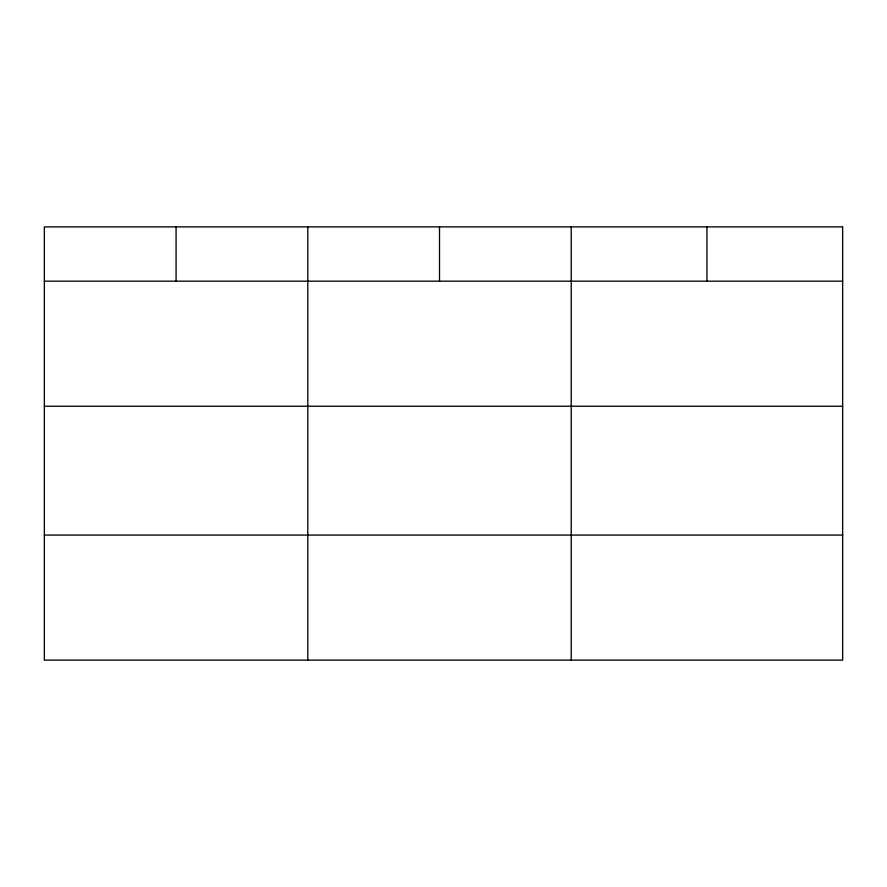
<?xml version="1.0" encoding="UTF-8"?>
<svg xmlns="http://www.w3.org/2000/svg" width="887" height="887" viewBox="0 0 887 887"><rect width="100%" height="100%" fill="white"/><g stroke="black" fill="none" stroke-linecap="round" stroke-linejoin="round"><path stroke-width="1.33" d="M44.35 281.179L842.65 281.179M44.35 406.235L842.65 406.235M44.35 535.072L842.65 535.072M706.939 226.884L706.939 281.179M571.228 226.884L571.228 660.116M439.508 226.884L439.508 281.179M307.789 226.884L307.789 660.116M176.07 226.884L176.07 281.179M842.65 226.884L44.35 226.884L44.35 660.116L842.65 660.116L842.65 226.884"/></g></svg>
